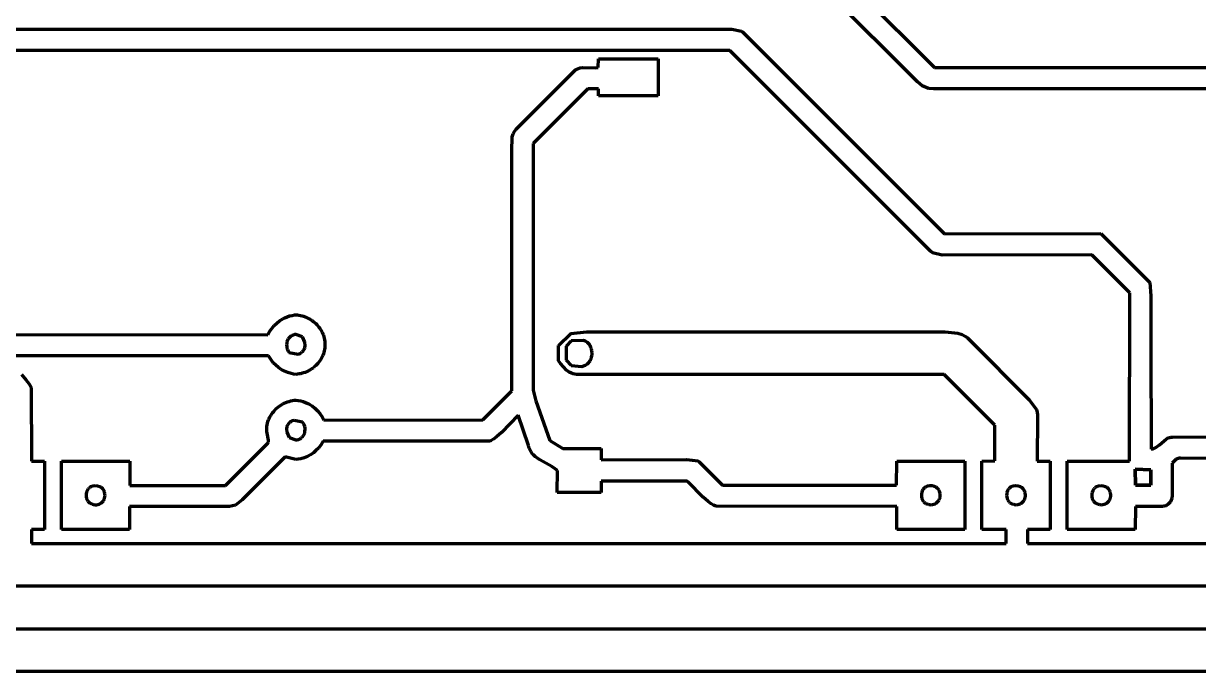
# Model space of a CAD drawing. Header units: millimetres. Extents: x 0.4 to 15.5, y 0.2 to 12.3.
# Drawn here: x 5.49 to 11.24, y 0.25 to 3.42 of the extents above; entities that cross this region are included whole.
import ezdxf

# ---------------------------------------------------------------- set-up
doc = ezdxf.new("R2010")
doc.units = ezdxf.units.MM
doc.layers.add('color#000000ff', color=7, linetype='CONTINUOUS', lineweight=100)
doc.layers.add('color#ffffffff', color=7, linetype='CONTINUOUS', lineweight=100)

msp = doc.modelspace()

# ---------------------------------------------------------------- linework, layer by layer
at = {"layer": 'color#000000ff'}
for p, q in [((9.0342, 4.1153), (9.9487, 3.2008)), ((9.8655, 3.1304), (8.9547, 4.0417)), ((4.6528, 3.3889), (8.9583, 3.3891)), ((8.9583, 3.3891), (9.0056, 3.379)), ((9.0056, 3.379), (9.0099, 3.3749)), ((9.0099, 3.3749), (9.9975, 2.3883)), ((8.9484, 3.2845), (4.5989, 3.2848)), ((9.9285, 2.3037), (8.9484, 3.2845)), ((8.3045, 3.2006), (8.306, 3.2431)), ((8.306, 3.2431), (8.5972, 3.243)), ((8.5972, 3.243), (8.5972, 3.0625)), ((7.9038, 2.8996), (8.1824, 3.1788)), ((8.1824, 3.1788), (8.1856, 3.1824)), ((8.1856, 3.1824), (8.1889, 3.1856)), ((8.1889, 3.1856), (8.1924, 3.1885)), ((8.1924, 3.1885), (8.196, 3.1911)), ((8.196, 3.1911), (8.1997, 3.1934)), ((8.1997, 3.1934), (8.2075, 3.197)), ((8.2075, 3.197), (8.2156, 3.1996)), ((8.2156, 3.1996), (8.2284, 3.2019)), ((8.2284, 3.2019), (8.2915, 3.2004)), ((8.2915, 3.2004), (8.3045, 3.2006)), ((9.9487, 3.2008), (11.8546, 3.201)), ((9.8886, 3.111), (9.8655, 3.1304)), ((9.9191, 3.0985), (9.8886, 3.111)), ((8.2536, 3.0972), (7.9861, 2.8297)), ((8.3055, 3.0972), (8.2536, 3.0972)), ((8.3057, 3.0625), (8.3055, 3.0972)), ((8.5972, 3.0625), (8.3057, 3.0625)), ((9.9434, 3.097), (9.9191, 3.0985)), ((11.8154, 3.0972), (9.9434, 3.097)), ((7.8843, 2.8622), (7.8888, 2.8768)), ((7.8888, 2.8768), (7.8939, 2.8871)), ((7.8939, 2.8871), (7.8984, 2.8935)), ((7.8984, 2.8935), (7.9038, 2.8996)), ((7.8818, 2.7921), (7.8843, 2.8622)), ((7.9861, 2.8297), (7.9867, 1.6238)), ((7.8818, 1.6212), (7.8818, 2.7921)), ((9.9975, 2.3883), (10.7619, 2.3894)), ((10.7619, 2.3894), (11.002, 2.1506)), ((9.9381, 2.2949), (9.9285, 2.3037)), ((9.9854, 2.2845), (9.9381, 2.2949)), ((10.7181, 2.2852), (9.9854, 2.2845)), ((10.9029, 2.1008), (10.7181, 2.2852)), ((11.002, 2.1506), (11.0067, 2.0854)), ((10.9028, 1.2778), (10.9029, 2.1008)), ((11.0067, 2.0854), (11.0069, 1.8331)), ((6.7331, 1.9527), (6.7471, 1.9638)), ((6.7471, 1.9638), (6.7623, 1.9733)), ((6.7623, 1.9733), (6.773, 1.9788)), ((6.773, 1.9788), (6.7841, 1.9834)), ((6.7841, 1.9834), (6.7956, 1.9871)), ((6.7956, 1.9871), (6.8076, 1.99)), ((6.8076, 1.99), (6.8199, 1.9919)), ((6.8199, 1.9919), (6.8261, 1.9925)), ((6.8261, 1.9925), (6.8339, 1.9919)), ((6.8339, 1.9919), (6.8416, 1.9909)), ((6.8416, 1.9909), (6.8492, 1.9895)), ((6.8492, 1.9895), (6.8568, 1.9876)), ((6.8568, 1.9876), (6.8642, 1.9854)), ((6.8642, 1.9854), (6.8715, 1.9828)), ((6.8715, 1.9828), (6.8786, 1.9799)), ((6.8786, 1.9799), (6.8856, 1.9766)), ((6.8856, 1.9766), (6.8925, 1.973)), ((6.8925, 1.973), (6.8991, 1.969)), ((6.8991, 1.969), (6.9055, 1.9647)), ((6.9055, 1.9647), (6.9117, 1.9602)), ((6.9117, 1.9602), (6.9177, 1.9553)), ((6.9177, 1.9553), (6.9234, 1.9501)), ((5.2936, 1.8962), (6.6889, 1.8951)), ((6.6889, 1.8951), (6.698, 1.9111)), ((6.698, 1.9111), (6.7084, 1.9262)), ((6.7084, 1.9262), (6.7201, 1.9401)), ((6.7201, 1.9401), (6.7331, 1.9527)), ((6.8213, 1.896), (6.817, 1.895)), ((6.8259, 1.8967), (6.8213, 1.896)), ((6.8591, 1.8846), (6.8259, 1.8967)), ((6.9234, 1.9501), (6.9289, 1.9447)), ((6.9289, 1.9447), (6.934, 1.9391)), ((6.934, 1.9391), (6.9389, 1.9331)), ((6.9389, 1.9331), (6.9434, 1.927)), ((6.9434, 1.927), (6.9477, 1.9206)), ((6.9477, 1.9206), (6.9515, 1.914)), ((6.9515, 1.914), (6.955, 1.9073)), ((6.955, 1.9073), (6.9582, 1.9003)), ((6.9582, 1.9003), (6.9609, 1.8931)), ((8.111, 1.8425), (8.1712, 1.9022)), ((8.1712, 1.9022), (8.2488, 1.9099)), ((8.2488, 1.9099), (9.9998, 1.9098)), ((9.9998, 1.9098), (10.0623, 1.903)), ((10.0623, 1.903), (10.0835, 1.8959)), ((10.0835, 1.8959), (10.0993, 1.8877)), ((6.7816, 1.8536), (6.7811, 1.846)), ((6.7811, 1.846), (6.7816, 1.8382)), ((6.7831, 1.8611), (6.7816, 1.8536)), ((6.7856, 1.8681), (6.7831, 1.8611)), ((6.7891, 1.8747), (6.7856, 1.8681)), ((6.7936, 1.8807), (6.7891, 1.8747)), ((6.7962, 1.8834), (6.7936, 1.8807)), ((6.7991, 1.8859), (6.7962, 1.8834)), ((6.8022, 1.8882), (6.7991, 1.8859)), ((6.8055, 1.8903), (6.8022, 1.8882)), ((6.8091, 1.8921), (6.8055, 1.8903)), ((6.8129, 1.8937), (6.8091, 1.8921)), ((6.817, 1.895), (6.8129, 1.8937)), ((6.8702, 1.859), (6.8591, 1.8846)), ((6.8719, 1.8423), (6.8702, 1.859)), ((6.8703, 1.8315), (6.8719, 1.8423)), ((6.9609, 1.8931), (6.9632, 1.8858)), ((6.9632, 1.8858), (6.9651, 1.8784)), ((6.9651, 1.8784), (6.9665, 1.8708)), ((6.9665, 1.8708), (6.9675, 1.8631)), ((6.9675, 1.8631), (6.968, 1.8552)), ((6.968, 1.8393), (6.9675, 1.8315)), ((6.968, 1.8552), (6.968, 1.8473)), ((6.968, 1.8473), (6.968, 1.8393)), ((8.111, 1.7686), (8.111, 1.8425)), ((8.1729, 1.8657), (8.1474, 1.8393)), ((8.1474, 1.8393), (8.1474, 1.7718)), ((8.233, 1.8678), (8.1729, 1.8657)), ((8.2381, 1.866), (8.233, 1.8678)), ((8.2429, 1.8638), (8.2381, 1.866)), ((8.2474, 1.8611), (8.2429, 1.8638)), ((8.2515, 1.8581), (8.2474, 1.8611)), ((8.2553, 1.8547), (8.2515, 1.8581)), ((8.2588, 1.8511), (8.2553, 1.8547)), ((8.2619, 1.8471), (8.2588, 1.8511)), ((8.2647, 1.8428), (8.2619, 1.8471)), ((8.2672, 1.8384), (8.2647, 1.8428)), ((8.2693, 1.8337), (8.2672, 1.8384)), ((10.0993, 1.8877), (10.1101, 1.8798)), ((10.1101, 1.8798), (10.1168, 1.8737)), ((10.1168, 1.8737), (10.1199, 1.8703)), ((10.1199, 1.8703), (10.4123, 1.578)), ((6.6923, 1.7918), (5.393, 1.7917)), ((6.7017, 1.7769), (6.6923, 1.7918)), ((6.7816, 1.8382), (6.7831, 1.8304)), ((6.7831, 1.8304), (6.7856, 1.8228)), ((6.7856, 1.8228), (6.7891, 1.8154)), ((6.7891, 1.8154), (6.7937, 1.8084)), ((6.7937, 1.8084), (6.8383, 1.8012)), ((6.8383, 1.8012), (6.8467, 1.8038)), ((6.8467, 1.8038), (6.8526, 1.8076)), ((6.8526, 1.8076), (6.8563, 1.8111)), ((6.8563, 1.8111), (6.8586, 1.813)), ((6.8586, 1.813), (6.8627, 1.8171)), ((6.8627, 1.8171), (6.8673, 1.824)), ((6.8673, 1.824), (6.8703, 1.8315)), ((6.9551, 1.7874), (6.9516, 1.7806)), ((6.9582, 1.7944), (6.9551, 1.7874)), ((6.9609, 1.8015), (6.9582, 1.7944)), ((6.9632, 1.8088), (6.9609, 1.8015)), ((6.9651, 1.8162), (6.9632, 1.8088)), ((6.9665, 1.8238), (6.9651, 1.8162)), ((6.9675, 1.8315), (6.9665, 1.8238)), ((8.271, 1.8289), (8.2693, 1.8337)), ((8.2695, 1.7778), (8.2712, 1.7827)), ((8.2724, 1.8239), (8.271, 1.8289)), ((8.2712, 1.7827), (8.2726, 1.7877)), ((8.2735, 1.8188), (8.2724, 1.8239)), ((8.2726, 1.7877), (8.2736, 1.7928)), ((8.2742, 1.8136), (8.2735, 1.8188)), ((8.2736, 1.7928), (8.2743, 1.7979)), ((8.2746, 1.8084), (8.2742, 1.8136)), ((8.2743, 1.7979), (8.2746, 1.8032)), ((8.2746, 1.8032), (8.2746, 1.8084)), ((11.0069, 1.8331), (11.0078, 1.3365)), ((6.7161, 1.7586), (6.7017, 1.7769)), ((6.7282, 1.7462), (6.7161, 1.7586)), ((6.7413, 1.7351), (6.7282, 1.7462)), ((6.7554, 1.7253), (6.7413, 1.7351)), ((6.7705, 1.7171), (6.7554, 1.7253)), ((6.8994, 1.7256), (6.8928, 1.7217)), ((6.9058, 1.7299), (6.8994, 1.7256)), ((6.912, 1.7345), (6.9058, 1.7299)), ((6.9179, 1.7394), (6.912, 1.7345)), ((6.9236, 1.7445), (6.9179, 1.7394)), ((6.9291, 1.75), (6.9236, 1.7445)), ((6.9342, 1.7556), (6.9291, 1.75)), ((6.9391, 1.7615), (6.9342, 1.7556)), ((6.9436, 1.7677), (6.9391, 1.7615)), ((6.9478, 1.7741), (6.9436, 1.7677)), ((6.9516, 1.7806), (6.9478, 1.7741)), ((8.1205, 1.7549), (8.111, 1.7686)), ((8.1492, 1.7229), (8.1205, 1.7549)), ((8.1474, 1.7718), (8.1732, 1.7453)), ((8.1732, 1.7453), (8.2242, 1.7409)), ((8.2242, 1.7409), (8.2428, 1.7474)), ((8.2428, 1.7474), (8.2474, 1.7501)), ((8.2474, 1.7501), (8.2516, 1.7531)), ((8.2516, 1.7531), (8.2555, 1.7565)), ((8.2555, 1.7565), (8.259, 1.7603)), ((8.259, 1.7603), (8.2622, 1.7643)), ((8.2622, 1.7643), (8.265, 1.7686)), ((8.265, 1.7686), (8.2674, 1.7731)), ((8.2674, 1.7731), (8.2695, 1.7778)), ((5.485, 1.7008), (5.5085, 1.674)), ((5.5085, 1.674), (5.521, 1.6567)), ((6.7864, 1.7105), (6.7705, 1.7171)), ((6.8031, 1.7056), (6.7864, 1.7105)), ((6.8147, 1.7033), (6.8031, 1.7056)), ((6.8266, 1.7019), (6.8147, 1.7033)), ((6.8344, 1.7025), (6.8266, 1.7019)), ((6.8421, 1.7036), (6.8344, 1.7025)), ((6.8497, 1.705), (6.8421, 1.7036)), ((6.8572, 1.7069), (6.8497, 1.705)), ((6.8646, 1.7091), (6.8572, 1.7069)), ((6.8719, 1.7117), (6.8646, 1.7091)), ((6.879, 1.7147), (6.8719, 1.7117)), ((6.886, 1.718), (6.879, 1.7147)), ((6.8928, 1.7217), (6.886, 1.718)), ((8.1628, 1.7129), (8.1492, 1.7229)), ((8.1739, 1.7071), (8.1628, 1.7129)), ((8.1817, 1.7043), (8.1739, 1.7071)), ((8.1898, 1.7022), (8.1817, 1.7043)), ((8.1983, 1.7012), (8.1898, 1.7022)), ((8.2072, 1.7012), (8.1983, 1.7012)), ((9.9957, 1.7019), (8.2072, 1.7012)), ((10.2436, 1.4541), (9.9957, 1.7019)), ((5.521, 1.6567), (5.5285, 1.6446)), ((5.5285, 1.6446), (5.5319, 1.6382)), ((5.5319, 1.6382), (5.5343, 1.2784)), ((7.74, 1.4793), (7.8818, 1.6212)), ((7.9867, 1.6238), (8, 1.5722)), ((6.7486, 1.5485), (6.7555, 1.553)), ((6.7555, 1.553), (6.7627, 1.5572)), ((6.7627, 1.5572), (6.77, 1.561)), ((6.77, 1.561), (6.7776, 1.5644)), ((6.7776, 1.5644), (6.7853, 1.5673)), ((6.7853, 1.5673), (6.7932, 1.5699)), ((6.7932, 1.5699), (6.8012, 1.572)), ((6.8012, 1.572), (6.8093, 1.5737)), ((6.8093, 1.5737), (6.8175, 1.5749)), ((6.8175, 1.5749), (6.8258, 1.5756)), ((6.8258, 1.5756), (6.8384, 1.5744)), ((6.8384, 1.5744), (6.8507, 1.5722)), ((6.8507, 1.5722), (6.8625, 1.5691)), ((6.8625, 1.5691), (6.8739, 1.565)), ((6.8739, 1.565), (6.8849, 1.5601)), ((6.8849, 1.5601), (6.8954, 1.5543)), ((6.8954, 1.5543), (6.9055, 1.5478)), ((8, 1.5722), (8.0673, 1.379)), ((10.4123, 1.578), (10.4471, 1.5307)), ((6.696, 1.4868), (6.6996, 1.4941)), ((6.6996, 1.4941), (6.7036, 1.5011)), ((6.7036, 1.5011), (6.708, 1.508)), ((6.708, 1.508), (6.7128, 1.5146)), ((6.7128, 1.5146), (6.718, 1.521)), ((6.718, 1.521), (6.7235, 1.5271)), ((6.7235, 1.5271), (6.7293, 1.5329)), ((6.7293, 1.5329), (6.7355, 1.5384)), ((6.7355, 1.5384), (6.7419, 1.5436)), ((6.7419, 1.5436), (6.7486, 1.5485)), ((6.9055, 1.5478), (6.9196, 1.5366)), ((6.9196, 1.5366), (6.9326, 1.5239)), ((6.9326, 1.5239), (6.9443, 1.5099)), ((6.9443, 1.5099), (6.9548, 1.4947)), ((6.9548, 1.4947), (6.9639, 1.4784)), ((7.9133, 1.5016), (7.8319, 1.417)), ((7.9637, 1.354), (7.9133, 1.5016)), ((10.4471, 1.5307), (10.4512, 1.5159)), ((10.4512, 1.5159), (10.4519, 1.5034)), ((10.4516, 1.5001), (10.4512, 1.278)), ((10.4519, 1.5034), (10.4516, 1.5001)), ((6.6844, 1.4311), (6.6845, 1.4394)), ((6.6845, 1.4394), (6.6851, 1.4477)), ((6.6851, 1.4477), (6.6863, 1.4558)), ((6.6863, 1.4558), (6.688, 1.4638)), ((6.688, 1.4638), (6.6902, 1.4716)), ((6.6902, 1.4716), (6.6929, 1.4793)), ((6.6929, 1.4793), (6.696, 1.4868)), ((6.7824, 1.4463), (6.7808, 1.4356)), ((6.7854, 1.4538), (6.7824, 1.4463)), ((6.79, 1.4606), (6.7854, 1.4538)), ((6.7941, 1.4647), (6.79, 1.4606)), ((6.7965, 1.4666), (6.7941, 1.4647)), ((6.8021, 1.4716), (6.7965, 1.4666)), ((6.8081, 1.4749), (6.8021, 1.4716)), ((6.8189, 1.4771), (6.8081, 1.4749)), ((6.8593, 1.4689), (6.8189, 1.4771)), ((6.8638, 1.4619), (6.8593, 1.4689)), ((6.8673, 1.4546), (6.8638, 1.4619)), ((6.8697, 1.447), (6.8673, 1.4546)), ((6.8712, 1.4393), (6.8697, 1.447)), ((6.8716, 1.4316), (6.8712, 1.4393)), ((6.9639, 1.4784), (7.74, 1.4793)), ((10.244, 1.2789), (10.2436, 1.4541)), ((6.6849, 1.4227), (6.6844, 1.4311)), ((6.686, 1.4142), (6.6849, 1.4227)), ((6.6931, 1.38), (6.686, 1.4142)), ((6.6921, 1.3707), (6.6931, 1.38)), ((6.7808, 1.4356), (6.7825, 1.4189)), ((6.7825, 1.4189), (6.7937, 1.3932)), ((6.7937, 1.3932), (6.8268, 1.3811)), ((6.8268, 1.3811), (6.8314, 1.3818)), ((6.8314, 1.3818), (6.8357, 1.3828)), ((6.8357, 1.3828), (6.8397, 1.3841)), ((6.8397, 1.3841), (6.8435, 1.3857)), ((6.8435, 1.3857), (6.8471, 1.3875)), ((6.8471, 1.3875), (6.8505, 1.3895)), ((6.8505, 1.3895), (6.8536, 1.3918)), ((6.8536, 1.3918), (6.8564, 1.3943)), ((6.8564, 1.3943), (6.859, 1.3971)), ((6.859, 1.3971), (6.8635, 1.403)), ((6.8635, 1.403), (6.867, 1.4095)), ((6.867, 1.4095), (6.8696, 1.4166)), ((6.8696, 1.4166), (6.8711, 1.4239)), ((6.8711, 1.4239), (6.8716, 1.4316)), ((7.7809, 1.3789), (7.7752, 1.3761)), ((7.792, 1.3851), (7.7809, 1.3789)), ((7.8077, 1.396), (7.792, 1.3851)), ((7.8319, 1.417), (7.8077, 1.396)), ((8.0673, 1.379), (8.1319, 1.3401)), ((11.0484, 1.3577), (11.081, 1.3851)), ((11.081, 1.3851), (11.0882, 1.3893)), ((11.0882, 1.3893), (11.0958, 1.3926)), ((11.0958, 1.3926), (11.0998, 1.3938)), ((11.0998, 1.3938), (11.104, 1.3948)), ((11.104, 1.3948), (11.1084, 1.3954)), ((11.1084, 1.3954), (11.1129, 1.3957)), ((11.1129, 1.3957), (11.6004, 1.3958)), ((6.4819, 1.1592), (6.683, 1.3597)), ((6.683, 1.3597), (6.6867, 1.3626)), ((6.6867, 1.3626), (6.6895, 1.3657)), ((6.6895, 1.3657), (6.6921, 1.3707)), ((6.9249, 1.3293), (6.9119, 1.3182)), ((6.937, 1.3417), (6.9249, 1.3293)), ((6.9479, 1.3553), (6.937, 1.3417)), ((6.9605, 1.3752), (6.9479, 1.3553)), ((7.7752, 1.3761), (6.9605, 1.3752)), ((7.9653, 1.347), (7.9637, 1.354)), ((7.9674, 1.3404), (7.9653, 1.347)), ((7.97, 1.3341), (7.9674, 1.3404)), ((7.9729, 1.3283), (7.97, 1.3341)), ((7.9762, 1.3227), (7.9729, 1.3283)), ((7.9799, 1.3175), (7.9762, 1.3227)), ((8.1319, 1.3401), (8.3194, 1.3403)), ((8.3194, 1.3403), (8.3196, 1.2846)), ((11.0078, 1.3365), (11.0121, 1.3372)), ((11.0121, 1.3372), (11.0163, 1.3383)), ((11.0163, 1.3383), (11.0242, 1.3412)), ((11.0242, 1.3412), (11.0315, 1.3451)), ((11.0315, 1.3451), (11.0484, 1.3577)), ((5.5343, 1.2784), (5.5972, 1.2776)), ((5.5972, 1.2776), (5.5972, 0.9445)), ((5.6806, 0.9445), (5.6806, 1.2778)), ((5.6806, 1.2778), (6.014, 1.2778)), ((6.014, 1.2778), (6.0154, 1.1584)), ((6.7735, 1.298), (6.5645, 1.0882)), ((6.8265, 1.2858), (6.7735, 1.298)), ((6.8384, 1.2871), (6.8265, 1.2858)), ((6.85, 1.2892), (6.8384, 1.2871)), ((6.8668, 1.2939), (6.85, 1.2892)), ((6.8827, 1.3004), (6.8668, 1.2939)), ((6.8978, 1.3085), (6.8827, 1.3004)), ((6.9119, 1.3182), (6.8978, 1.3085)), ((7.9839, 1.3126), (7.9799, 1.3175)), ((7.9882, 1.3079), (7.9839, 1.3126)), ((7.9928, 1.3035), (7.9882, 1.3079)), ((7.9977, 1.2993), (7.9928, 1.3035)), ((8.0081, 1.2916), (7.9977, 1.2993)), ((8.0191, 1.2844), (8.0081, 1.2916)), ((8.0783, 1.2518), (8.0191, 1.2844)), ((8.3196, 1.2846), (8.7364, 1.285)), ((8.7364, 1.285), (8.791, 1.2789)), ((8.791, 1.2789), (8.7985, 1.2737)), ((8.7985, 1.2737), (8.9128, 1.1599)), ((9.7637, 1.1596), (9.7639, 1.2778)), ((9.7639, 1.2778), (10.0972, 1.2778)), ((10.0972, 1.2778), (10.0972, 0.9444)), ((10.1805, 1.2774), (10.244, 1.2789)), ((10.1806, 0.9445), (10.1805, 1.2774)), ((10.4512, 1.278), (10.5139, 1.2777)), ((10.5139, 1.2777), (10.5139, 0.9444)), ((10.5972, 0.9444), (10.5972, 1.2778)), ((10.5972, 1.2778), (10.9028, 1.2778)), ((11.1306, 1.2866), (11.1102, 1.2676)), ((11.1102, 1.2676), (11.1109, 1.1103)), ((11.1444, 1.2922), (11.1306, 1.2866)), ((11.1518, 1.2916), (11.1444, 1.2922)), ((11.6054, 1.2903), (11.1518, 1.2916)), ((8.0948, 1.2409), (8.0783, 1.2518)), ((8.1049, 1.2327), (8.0948, 1.2409)), ((8.1042, 1.125), (8.1049, 1.2327)), ((10.9304, 1.2392), (10.9306, 1.1597)), ((11.007, 1.2354), (10.9304, 1.2392)), ((11.007, 1.1597), (11.007, 1.2354)), ((5.8192, 1.1495), (5.8163, 1.1472)), ((5.8225, 1.1516), (5.8192, 1.1495)), ((5.8335, 1.1556), (5.8225, 1.1516)), ((5.8454, 1.1571), (5.8335, 1.1556)), ((5.8573, 1.1561), (5.8454, 1.1571)), ((5.8687, 1.1526), (5.8573, 1.1561)), ((5.8762, 1.1483), (5.8687, 1.1526)), ((6.0154, 1.1584), (6.4819, 1.1592)), ((8.3195, 1.1805), (8.3194, 1.125)), ((8.7397, 1.1807), (8.3195, 1.1805)), ((8.7445, 1.1765), (8.7397, 1.1807)), ((8.8174, 1.1014), (8.7445, 1.1765)), ((8.9128, 1.1599), (9.7637, 1.1596)), ((9.9025, 1.1495), (9.8995, 1.1471)), ((9.9058, 1.1515), (9.9025, 1.1495)), ((9.9139, 1.1548), (9.9058, 1.1515)), ((9.9256, 1.157), (9.9139, 1.1548)), ((9.9377, 1.1566), (9.9256, 1.157)), ((9.9492, 1.1537), (9.9377, 1.1566)), ((9.9571, 1.1499), (9.9492, 1.1537)), ((9.964, 1.1446), (9.9571, 1.1499)), ((10.3191, 1.1494), (10.3162, 1.1471)), ((10.3224, 1.1515), (10.3191, 1.1494)), ((10.3333, 1.1556), (10.3224, 1.1515)), ((10.3452, 1.1571), (10.3333, 1.1556)), ((10.3571, 1.1562), (10.3452, 1.1571)), ((10.3684, 1.1527), (10.3571, 1.1562)), ((10.376, 1.1484), (10.3684, 1.1527)), ((10.7359, 1.1495), (10.7329, 1.1472)), ((10.7391, 1.1515), (10.7359, 1.1495)), ((10.7501, 1.1556), (10.7391, 1.1515)), ((10.7619, 1.1571), (10.7501, 1.1556)), ((10.7738, 1.1562), (10.7619, 1.1571)), ((10.7851, 1.1527), (10.7738, 1.1562)), ((10.7927, 1.1484), (10.7851, 1.1527)), ((10.9306, 1.1597), (11.007, 1.1597)), ((5.8016, 1.118), (5.8012, 1.1105)), ((5.8012, 1.1105), (5.8019, 1.103)), ((5.803, 1.1254), (5.8016, 1.118)), ((5.8019, 1.103), (5.8035, 1.0957)), ((5.8055, 1.1324), (5.803, 1.1254)), ((5.8035, 1.0957), (5.8062, 1.0888)), ((5.809, 1.1389), (5.8055, 1.1324)), ((5.8112, 1.1419), (5.809, 1.1389)), ((5.8136, 1.1447), (5.8112, 1.1419)), ((5.8163, 1.1472), (5.8136, 1.1447)), ((5.8827, 1.1426), (5.8762, 1.1483)), ((5.8862, 1.138), (5.8827, 1.1426)), ((5.8889, 1.1328), (5.8862, 1.138)), ((5.8908, 1.127), (5.8889, 1.1328)), ((5.8889, 1.0903), (5.8916, 1.0965)), ((5.8915, 1.1238), (5.8908, 1.127)), ((5.8925, 1.1203), (5.8915, 1.1238)), ((5.8916, 1.0965), (5.8932, 1.103)), ((5.8933, 1.1168), (5.8925, 1.1203)), ((5.8932, 1.103), (5.8938, 1.1098)), ((5.8938, 1.1098), (5.8933, 1.1168)), ((8.3194, 1.125), (8.1042, 1.125)), ((8.8417, 1.0801), (8.8174, 1.1014)), ((9.8849, 1.1177), (9.8845, 1.1102)), ((9.8845, 1.1102), (9.8852, 1.1026)), ((9.8863, 1.1251), (9.8849, 1.1177)), ((9.8852, 1.1026), (9.8869, 1.0953)), ((9.8887, 1.1322), (9.8863, 1.1251)), ((9.8869, 1.0953), (9.8897, 1.0884)), ((9.8903, 1.1356), (9.8887, 1.1322)), ((9.8922, 1.1388), (9.8903, 1.1356)), ((9.8944, 1.1418), (9.8922, 1.1388)), ((9.8968, 1.1446), (9.8944, 1.1418)), ((9.8995, 1.1471), (9.8968, 1.1446)), ((9.9678, 1.1404), (9.964, 1.1446)), ((9.971, 1.1354), (9.9678, 1.1404)), ((9.9707, 1.0875), (9.9737, 1.0935)), ((9.9733, 1.1299), (9.971, 1.1354)), ((9.9748, 1.1238), (9.9733, 1.1299)), ((9.9737, 1.0935), (9.9758, 1.0998)), ((9.9758, 1.1203), (9.9748, 1.1238)), ((9.977, 1.1133), (9.9758, 1.1203)), ((9.9758, 1.0998), (9.977, 1.1065)), ((9.977, 1.1065), (9.977, 1.1133)), ((10.3016, 1.1178), (10.3012, 1.1103)), ((10.3012, 1.1103), (10.3019, 1.1028)), ((10.3029, 1.1252), (10.3016, 1.1178)), ((10.3019, 1.1028), (10.3036, 1.0955)), ((10.3054, 1.1322), (10.3029, 1.1252)), ((10.3036, 1.0955), (10.3063, 1.0886)), ((10.3089, 1.1388), (10.3054, 1.1322)), ((10.311, 1.1418), (10.3089, 1.1388)), ((10.3135, 1.1445), (10.311, 1.1418)), ((10.3162, 1.1471), (10.3135, 1.1445)), ((10.3825, 1.1427), (10.376, 1.1484)), ((10.386, 1.1382), (10.3825, 1.1427)), ((10.3888, 1.133), (10.386, 1.1382)), ((10.3874, 1.0876), (10.3904, 1.0936)), ((10.3908, 1.1272), (10.3888, 1.133)), ((10.3904, 1.0936), (10.3925, 1.1)), ((10.3914, 1.124), (10.3908, 1.1272)), ((10.3925, 1.1205), (10.3914, 1.124)), ((10.3937, 1.1135), (10.3925, 1.1205)), ((10.3925, 1.1), (10.3936, 1.1066)), ((10.3936, 1.1066), (10.3937, 1.1135)), ((10.7182, 1.1178), (10.7179, 1.1102)), ((10.7179, 1.1102), (10.7185, 1.1027)), ((10.7196, 1.1252), (10.7182, 1.1178)), ((10.7185, 1.1027), (10.7202, 1.0954)), ((10.7221, 1.1323), (10.7196, 1.1252)), ((10.7202, 1.0954), (10.723, 1.0885)), ((10.7256, 1.1388), (10.7221, 1.1323)), ((10.7278, 1.1418), (10.7256, 1.1388)), ((10.7302, 1.1446), (10.7278, 1.1418)), ((10.7329, 1.1472), (10.7302, 1.1446)), ((10.7992, 1.1427), (10.7927, 1.1484)), ((10.8027, 1.1382), (10.7992, 1.1427)), ((10.8055, 1.133), (10.8027, 1.1382)), ((10.8041, 1.0877), (10.8071, 1.0936)), ((10.8074, 1.1272), (10.8055, 1.133)), ((10.8071, 1.0936), (10.8092, 1.1)), ((10.8081, 1.1241), (10.8074, 1.1272)), ((10.8091, 1.1206), (10.8081, 1.1241)), ((10.8103, 1.1136), (10.8091, 1.1206)), ((10.8092, 1.1), (10.8103, 1.1067)), ((10.8103, 1.1067), (10.8103, 1.1136)), ((11.1093, 1.0947), (11.1019, 1.0781)), ((11.1109, 1.1103), (11.1093, 1.0947)), ((5.8062, 1.0888), (5.8098, 1.0825)), ((5.8098, 1.0825), (5.812, 1.0796)), ((5.812, 1.0796), (5.8145, 1.077)), ((5.8145, 1.077), (5.8172, 1.0746)), ((5.8172, 1.0746), (5.8201, 1.0724)), ((5.8201, 1.0724), (5.8233, 1.0705)), ((5.8233, 1.0705), (5.8267, 1.069)), ((5.8267, 1.069), (5.8304, 1.0678)), ((5.8304, 1.0678), (5.8343, 1.0669)), ((5.8343, 1.0669), (5.8378, 1.0659)), ((5.8378, 1.0659), (5.8448, 1.0647)), ((5.8448, 1.0647), (5.8517, 1.0647)), ((5.8517, 1.0647), (5.8584, 1.0658)), ((5.8584, 1.0658), (5.8648, 1.0679)), ((5.8648, 1.0679), (5.8708, 1.0709)), ((5.8708, 1.0709), (5.8763, 1.0748)), ((5.8763, 1.0748), (5.8812, 1.0794)), ((5.8812, 1.0794), (5.8855, 1.0846)), ((5.8855, 1.0846), (5.8889, 1.0903)), ((6.4873, 1.0554), (6.0139, 1.0555)), ((6.0139, 1.0555), (6.0139, 0.9445)), ((6.5024, 1.0554), (6.4873, 1.0554)), ((6.531, 1.0634), (6.5024, 1.0554)), ((6.5645, 1.0882), (6.531, 1.0634)), ((8.8575, 1.0691), (8.8417, 1.0801)), ((8.8687, 1.0627), (8.8575, 1.0691)), ((8.8804, 1.0572), (8.8687, 1.0627)), ((9.7639, 1.0556), (8.8804, 1.0572)), ((9.7639, 0.9445), (9.7639, 1.0556)), ((9.8897, 1.0884), (9.8934, 1.0821)), ((9.8934, 1.0821), (9.8957, 1.0793)), ((9.8957, 1.0793), (9.8981, 1.0766)), ((9.8981, 1.0766), (9.9009, 1.0742)), ((9.9009, 1.0742), (9.9039, 1.0721)), ((9.9039, 1.0721), (9.9071, 1.0703)), ((9.9071, 1.0703), (9.9105, 1.0688)), ((9.9105, 1.0688), (9.9142, 1.0676)), ((9.9142, 1.0676), (9.9182, 1.0668)), ((9.9182, 1.0668), (9.9217, 1.0658)), ((9.9217, 1.0658), (9.9252, 1.0651)), ((9.9252, 1.0651), (9.9321, 1.0646)), ((9.9321, 1.0646), (9.9388, 1.0652)), ((9.9388, 1.0652), (9.9453, 1.0669)), ((9.9453, 1.0669), (9.9515, 1.0695)), ((9.9515, 1.0695), (9.9572, 1.0729)), ((9.9572, 1.0729), (9.9624, 1.0772)), ((9.9624, 1.0772), (9.9669, 1.0821)), ((9.9669, 1.0821), (9.9707, 1.0875)), ((10.3063, 1.0886), (10.31, 1.0823)), ((10.31, 1.0823), (10.3122, 1.0794)), ((10.3122, 1.0794), (10.3146, 1.0768)), ((10.3146, 1.0768), (10.3174, 1.0744)), ((10.3174, 1.0744), (10.3203, 1.0723)), ((10.3203, 1.0723), (10.3235, 1.0704)), ((10.3235, 1.0704), (10.3269, 1.0689)), ((10.3269, 1.0689), (10.3306, 1.0677)), ((10.3306, 1.0677), (10.3345, 1.0669)), ((10.3345, 1.0669), (10.3381, 1.0658)), ((10.3381, 1.0658), (10.3416, 1.0651)), ((10.3416, 1.0651), (10.3485, 1.0646)), ((10.3485, 1.0646), (10.3553, 1.0652)), ((10.3553, 1.0652), (10.3619, 1.0668)), ((10.3619, 1.0668), (10.3681, 1.0694)), ((10.3681, 1.0694), (10.3738, 1.0729)), ((10.3738, 1.0729), (10.379, 1.0772)), ((10.379, 1.0772), (10.3836, 1.0821)), ((10.3836, 1.0821), (10.3874, 1.0876)), ((10.723, 1.0885), (10.7267, 1.0822)), ((10.7267, 1.0822), (10.7289, 1.0793)), ((10.7289, 1.0793), (10.7314, 1.0767)), ((10.7314, 1.0767), (10.7341, 1.0743)), ((10.7341, 1.0743), (10.7371, 1.0722)), ((10.7371, 1.0722), (10.7403, 1.0703)), ((10.7403, 1.0703), (10.7438, 1.0688)), ((10.7438, 1.0688), (10.7475, 1.0676)), ((10.7475, 1.0676), (10.7514, 1.0668)), ((10.7514, 1.0668), (10.7549, 1.0658)), ((10.7549, 1.0658), (10.7584, 1.0651)), ((10.7584, 1.0651), (10.7654, 1.0646)), ((10.7654, 1.0646), (10.7722, 1.0652)), ((10.7722, 1.0652), (10.7787, 1.0669)), ((10.7787, 1.0669), (10.7848, 1.0695)), ((10.7848, 1.0695), (10.7906, 1.073)), ((10.7906, 1.073), (10.7957, 1.0772)), ((10.7957, 1.0772), (10.8003, 1.0821)), ((10.8003, 1.0821), (10.8041, 1.0877)), ((10.9306, 1.0556), (10.9305, 0.9445)), ((11.0677, 1.0567), (10.9306, 1.0556)), ((11.0704, 1.0571), (11.0677, 1.0567)), ((11.0806, 1.06), (11.0704, 1.0571)), ((11.0916, 1.0667), (11.0806, 1.06)), ((11.1019, 1.0781), (11.0916, 1.0667)), ((5.5972, 0.9445), (5.5347, 0.9444)), ((5.5347, 0.9444), (5.5347, 0.875)), ((6.0139, 0.9445), (5.6806, 0.9445)), ((10.0972, 0.9444), (9.7639, 0.9445)), ((10.2986, 0.9444), (10.1806, 0.9445)), ((10.2986, 0.875), (10.2986, 0.9444)), ((10.5139, 0.9444), (10.4028, 0.9444)), ((10.4028, 0.9444), (10.4028, 0.875)), ((10.9305, 0.9445), (10.5972, 0.9444)), ((5.5347, 0.875), (10.2986, 0.875)), ((10.4028, 0.875), (11.8504, 0.8746)), ((11.8902, 0.6665), (5.4292, 0.6666)), ((5.2608, 0.458), (14.8714, 0.4583)), ((14.9174, 0.2499), (5.2081, 0.2504))]:
    msp.add_line(p, q, dxfattribs=at)
at = {"layer": 'color#ffffffff'}
for p, q in [((10.9304, 1.2392), (11.007, 1.2354)), ((10.9306, 1.1597), (10.9304, 1.2392)), ((11.007, 1.2354), (11.007, 1.1597)), ((11.007, 1.1597), (10.9306, 1.1597))]:
    msp.add_line(p, q, dxfattribs=at)

doc.saveas('drawing.dxf')
